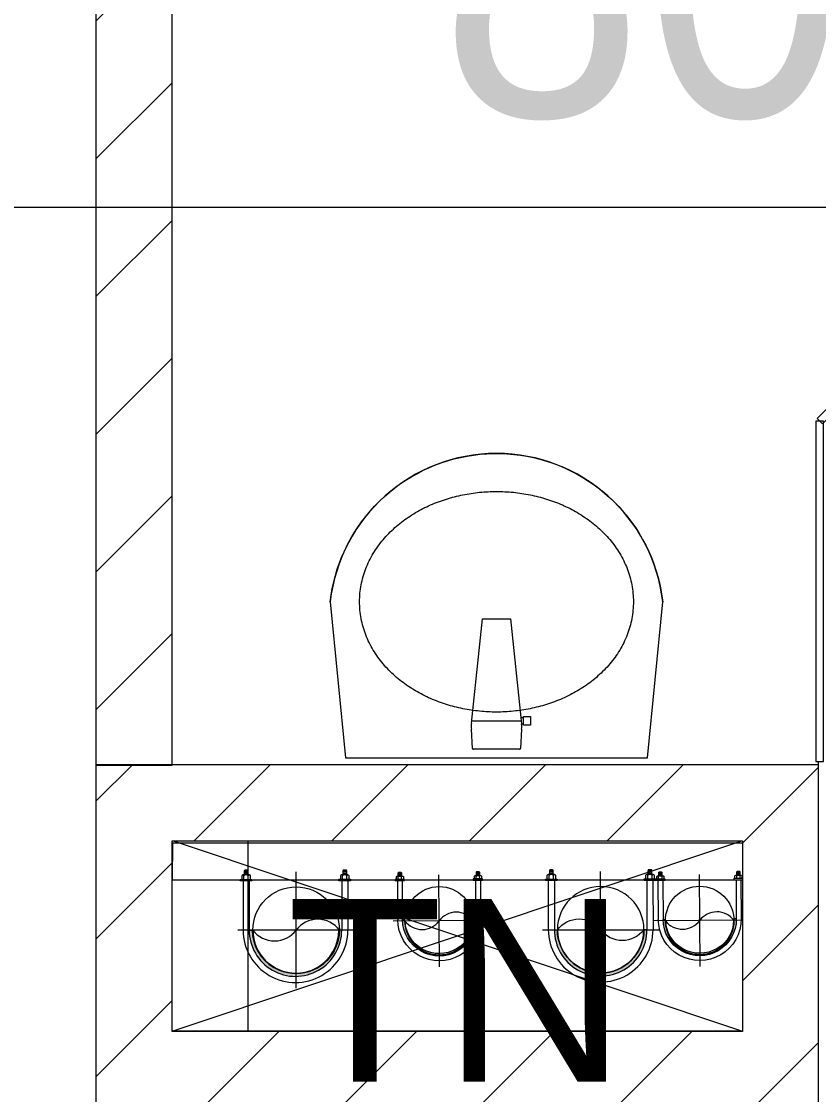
# Model space of a CAD drawing. Header units: millimetres. Extents: x 1591 to 239055, y -15958 to 83255.
# Drawn here: x 182434 to 183482, y 37754 to 39165 of the extents above; entities that cross this region are included whole.
import ezdxf

# ---------------------------------------------------------------- set-up
doc = ezdxf.new("R2010")
doc.units = ezdxf.units.MM
doc.linetypes.add('IMPORT-CENTER _2_', pattern=[40.64, 25.4, -5.08, 5.08, -5.08])
for name, color, linetype, lineweight in [('0-1', 250, 'Continuous', 5), ('0-2', 7, 'Continuous', 9), ('A-ANNO-DIMS', 211, 'Continuous', 9), ('A-ANNO-DIMS-160', 211, 'Continuous', 9), ('A-FLOR-1', 7, 'Continuous', 9), ('A-FLOR-2', 9, 'Continuous', 9), ('A-GLAZ-CURT-1', 254, 'Continuous', 9), ('A-GLAZ-CURT-2', 9, 'Continuous', 9), ('A-WALL-1', 253, 'Continuous', 18), ('A-WALL-3', 113, 'Continuous', 18), ('A-WALL-PATT-1', 10, 'Continuous', 9), ('A-WALL-PATT-2', 111, 'Continuous', 9), ('G-ANNO-TEXT-1', 7, 'Continuous', 9), ('G-IMPT', 8, 'Continuous', 9), ('G-IMPT-2', 8, 'IMPORT-CENTER _2_', 9), ('M-EQPM', 50, 'Continuous', 9), ('P-SANR-FIXT-1', 254, 'Continuous', 9)]:
    doc.layers.add(name, color=color, linetype=linetype, lineweight=lineweight)
doc.styles.add('Arial_11', font='arial_0.ttf', dxfattribs={"height": 240})
doc.styles.add('UTM Avo', font='UTM Avo.ttf', dxfattribs={"width": 0.9, "height": 400})
doc.dimstyles.new('1_Dim_chi_tiet_2_5', dxfattribs={"dimscale": 304.8, "dimtxt": 399.720379, "dimasz": 0.629921, "dimexe": 0.524934, "dimexo": 0.0625, "dimgap": 0.052493, "dimtad": 1, "dimdec": 0, "dimrnd": 5, "dimzin": 0, "dimdsep": 46, "dimtxsty": 'UTM Avo', "dimblk1": 'OBLIQUE', "dimblk2": 'OBLIQUE', "dimsah": 1, "dimcen": 0.09, "dimdle": 0.524934, "dimazin": 0, "dimtfac": 1, "dimtdec": 4, "dimtix": 1, "dimtmove": 0, "dimatfit": 3, "dimfxl": 1.049869, "dimfxlon": 1, "dimtvp": 1, "dimtolj": 1, "dimtzin": 0, "dimarcsym": 2})
pattern_1 = [(45, (95879.7, 0), (-90.50967, 90.50967), [])]

# ---------------------------------------------------------------- blocks, each defined once
blk = doc.blocks.new('NCV_TKTC_KET CAU_rvt-1-TKCS_MB TẦNG 6-8')
at = {"layer": 'A-FLOR-1'}
for p, q in [((86852.7, 37837.4), (86852.7, 38087.4)), ((87502.7, 37837.4), (86852.7, 37837.4))]:
    blk.add_line(p, q, dxfattribs=at)
blk = doc.blocks.new('bonruatreo - Chậu rửa-V29-TKCS_MB TẦNG 6-8')
at = {"layer": 'P-SANR-FIXT-1'}
for p, q in [((198.4, 0), (-198.4, 0)), ((165, 0), (-165, 0)), ((218.6, -205), (198.4, 0)), ((-198.4, 0), (-218.6, -205)), ((-33, -37.3), (-31.4, -12.2)), ((-30.2, -11), (30.2, -11)), ((31.4, -12.2), (33, -37.3)), ((-44.7, -42.8), (-35.6, -42.8)), ((-44.7, -54.2), (-44.7, -42.8)), ((-35.6, -54.2), (-44.7, -54.2)), ((-35.6, -42.8), (-35.6, -44.2)), ((-35.6, -44.2), (-33.1, -44.2)), ((-35.6, -44.2), (-35.6, -52.9)), ((-35.6, -52.9), (-35.6, -54.2)), ((-32.2, -52.9), (-35.6, -52.9)), ((-32.2, -52.9), (-33.1, -44.2)), ((32.7, -48.5), (-32.7, -48.5)), ((-18.5, -182.5), (-32.2, -52.9)), ((33, -45.4), (18.5, -182.5)), ((18.5, -182.5), (-18.5, -182.5))]:
    blk.add_line(p, q, dxfattribs=at)
at = {"layer": 'P-SANR-FIXT-1', "flags": 128}
blk.add_lwpolyline([(218.6, -205), (217.4, -213.7), (215.9, -222.4), (214, -231), (211.8, -239.5), (209.3, -247.9), (206.4, -256.2), (203.2, -264.4), (199.6, -272.5), (195.8, -280.4), (191.6, -288.1), (187.1, -295.7), (182.3, -303.1), (177.3, -310.3), (171.9, -317.3), (166.3, -324.1), (160.4, -330.6), (154.2, -336.9), (147.8, -342.9), (141.2, -348.7), (134.3, -354.2), (127.3, -359.4), (120, -364.4), (112.5, -369), (104.9, -373.4), (97.1, -377.4), (89.1, -381.2), (81, -384.6), (72.7, -387.6), (64.4, -390.4), (55.9, -392.8), (47.3, -394.8), (38.7, -396.6), (30, -397.9), (21.3, -399), (12.5, -399.6), (3.7, -400), (-5.1, -399.9), (-13.9, -399.6), (-22.6, -398.8), (-31.4, -397.8), (-40.1, -396.3), (-48.7, -394.5), (-57.2, -392.4), (-65.7, -390), (-74, -387.2), (-82.2, -384.1), (-90.3, -380.6), (-98.3, -376.8), (-106.1, -372.7), (-113.7, -368.3), (-121.1, -363.6), (-128.4, -358.7), (-135.4, -353.4), (-142.2, -347.8), (-148.8, -342), (-155.2, -335.9), (-161.3, -329.6), (-167.2, -323), (-172.8, -316.2), (-178.1, -309.2), (-183.1, -302), (-187.8, -294.6), (-192.2, -287), (-196.4, -279.2), (-200.2, -271.3), (-203.7, -263.2), (-206.8, -255), (-209.7, -246.6), (-212.2, -238.2), (-214.3, -229.7), (-216.1, -221.1), (-217.6, -212.4), (-218.6, -205)], dxfattribs=at)
at = {"layer": 'P-SANR-FIXT-1'}
for centre, radius, start, end in [((-30.1, -12.3), 1.3, 91.2278, 176.4003), ((30.1, -12.3), 1.3, 3.5997, 88.7722), ((5.5, -41.4), 38.7, 173.966, 184.1457), ((-5.5, -41.4), 38.7, 353.966, 6.034), ((0, -180), 220, 186.525, 353.475)]:
    blk.add_arc(centre, radius, start, end, dxfattribs=at)
for points in [[(-180, -205), (-180, -197.6), (-178.6, -182.7), (-172.4, -161.2), (-162.5, -141.1), (-149.4, -123), (-133.8, -107), (-116.1, -93.4), (-96.9, -82.1), (-76.5, -73.2), (-55.2, -66.5), (-33.3, -62.1), (-11.2, -59.9), (11.1, -59.9), (33.3, -62.1), (55.2, -66.5), (76.5, -73.2), (96.9, -82.1), (116.1, -93.4), (133.8, -107.1), (149.5, -123), (162.5, -141.2), (172.4, -161.2), (178.6, -182.7), (180, -197.6), (180, -205)], [(180, -205), (180, -212.4), (178.6, -227.3), (172.4, -248.8), (162.5, -268.8), (149.5, -287), (133.8, -302.9), (116.1, -316.6), (96.9, -327.9), (76.5, -336.8), (55.2, -343.5), (33.3, -347.9), (11.1, -350.1), (-11.2, -350.1), (-33.3, -347.9), (-55.2, -343.5), (-76.5, -336.8), (-96.9, -327.9), (-116.1, -316.6), (-133.8, -303), (-149.4, -287), (-162.5, -268.9), (-172.4, -248.8), (-178.6, -227.3), (-180, -212.4), (-180, -205)]]:
    blk.add_open_spline(points, degree=3, dxfattribs=at)
blk = doc.blocks.new('System Panel - Glazed-580253-TKCS_MB TẦNG 6-8')
at = {"layer": 'A-GLAZ-CURT-2'}
for p, q in [((352.2, 5), (-352.2, 5)), ((-352.2, 5), (-352.2, -5)), ((352.2, -5), (352.2, 5)), ((-352.2, -5), (352.2, -5))]:
    blk.add_line(p, q, dxfattribs=at)
blk = doc.blocks.new('System Panel - Glazed-989777-TKCS_MB TẦNG 6-8')
at = {"layer": 'A-GLAZ-CURT-2'}
for p, q in [((223.7, 5), (-223.7, 5)), ((-223.7, 5), (-223.7, -5)), ((223.7, -5), (223.7, 5)), ((-223.7, -5), (223.7, -5))]:
    blk.add_line(p, q, dxfattribs=at)
blk = doc.blocks.new('NCV_TKTC_TANG 6 - 8_rvt-2-TKCS_MB TẦNG 6-8')
at = {"layer": 'A-WALL-PATT-1'}
h = blk.add_hatch(dxfattribs=at)
h.set_pattern_fill('FP_1', color=256, style=0, pattern_type=2)
h.set_pattern_definition([(45, (0, 0), (-90.50967, 90.50967), [])])
h.paths.add_polyline_path([(86752.7, 38186.9), (86752.7, 40136.9), (86652.7, 40136.9), (86652.7, 38186.9), (86742.2, 38186.9)])
at = {"layer": 'A-FLOR-2'}
blk.add_line((87602.7, 38187.4), (87602.7, 38191.9), dxfattribs=at)
at = {"layer": 'A-WALL-1'}
for p, q in [((86652.7, 40136.9), (86652.7, 38186.9)), ((86752.7, 38186.9), (86752.7, 40136.9)), ((86652.7, 38186.9), (86752.7, 38186.9))]:
    blk.add_line(p, q, dxfattribs=at)
at = {"layer": 'A-GLAZ-CURT-1'}
for name, p, rotation in [('System Panel - Glazed-580253-TKCS_MB TẦNG 6-8', (87853.4, 38888.3), 225.0000000000003), ('System Panel - Glazed-989777-TKCS_MB TẦNG 6-8', (87604.3, 38415.6), 270)]:
    blk.add_blockref(name, p, dxfattribs=dict(at, rotation=rotation))
at = {"layer": 'P-SANR-FIXT-1', "rotation": 180}
blk.add_blockref('bonruatreo - Chậu rửa-V29-TKCS_MB TẦNG 6-8', (87179.3, 38196.9), dxfattribs=at)
blk = doc.blocks.new('TKTC_XREF_251221_MB TANG 2-7 - TKTC_XREF_260130_MB TANG 2-5_dwg_$cc-4746807-TKCS_MB TẦNG 6-8')
at = {"layer": 'G-IMPT-2'}
for p, q in [((0, -0.673), (0, 0.673)), ((-0.673, 0), (0.673, 0))]:
    blk.add_line(p, q, dxfattribs=at)
at = {"layer": 'M-EQPM'}
blk.add_circle((0, 0), 0.5, dxfattribs=at)
for centre, radius, start, end in [((0, 0), 0.5, 90, 270), ((0.188, 0.25), 0.313, 126.8699, 233.1301), ((-0.188, -0.25), 0.313, 306.8699, 53.1301)]:
    blk.add_arc(centre, radius, start, end, dxfattribs=at)
blk = doc.blocks.new('TKTC_XREF_251221_MB TANG 2-7 - TKTC_XREF_260130_MB TANG 2-5_dwg_CUM U_DN100-4746796-TKCS_MB TẦNG 6-8')
at = {"layer": 'G-IMPT'}
blk.add_hatch(color=256, dxfattribs=at).paths.add_polyline_path([(0, 61), (0, 57), (14.8, 55.1), (28.5, 49.4), (40.3, 40.3), (49.4, 28.5), (55.1, 14.8), (57, 0), (55.1, -14.8), (49.4, -28.5), (40.3, -40.3), (28.5, -49.4), (14.8, -55.1), (0, -57), (0, -61), (15.8, -58.9), (30.5, -52.8), (43.1, -43.1), (52.8, -30.5), (58.9, -15.8), (61, 0), (58.9, 15.8), (52.8, 30.5), (43.1, 43.1), (30.5, 52.8), (15.8, 58.9)])
for p, q in [((-79.1, 66.6), (-79.1, 63.4)), ((-76.6, 66.6), (-76.6, 63.4)), ((-74.6, 66.6), (-74.6, 63.4)), ((-72.7, 69.3), (-72.7, 60.7)), ((-66.9, 67.9), (-71.7, 67.9)), ((-66.9, 62.1), (-71.7, 62.1)), ((-65, 69), (0, 69)), ((-79.1, -63.4), (-79.1, -66.6)), ((-76.6, -63.4), (-76.6, -66.6)), ((-74.6, -63.4), (-74.6, -66.6)), ((-72.7, -60.7), (-72.7, -69.3)), ((-66.9, -62.1), (-71.7, -62.1)), ((-66.9, -67.9), (-71.7, -67.9)), ((-65, -69), (0, -69))]:
    blk.add_line(p, q, dxfattribs=at)
at = {"layer": 'G-IMPT', "flags": 128}
for points in [[(-71.7, 59.2), (-66.9, 59.2), (-66.9, 70.8), (-71.7, 70.8)], [(-66.9, 70.8), (-66.9, 72.7), (-65, 72.7), (-65, 57.3), (-66.9, 57.3), (-66.9, 59.2)], [(-72.7, 67.6), (-78.1, 67.6), (-78.1, 62.4), (-72.7, 62.4)], [(-65, 61), (0, 61), (0, 57)], [(-72.7, -62.4), (-78.1, -62.4), (-78.1, -67.6), (-72.7, -67.6)], [(-71.7, -70.8), (-66.9, -70.8), (-66.9, -59.2), (-71.7, -59.2)], [(-66.9, -59.2), (-66.9, -57.3), (-65, -57.3), (-65, -72.7), (-66.9, -72.7), (-66.9, -70.8)], [(-65, -61), (0, -61), (0, -57)]]:
    blk.add_lwpolyline(points, dxfattribs=at)
at = {"layer": 'G-IMPT'}
for centre, radius, start, end in [((-71.1, 69.3), 1.56, 112.6199, 247.3801), ((-78.1, 66.6), 0.96, 90, 180), ((-78.1, 63.4), 0.96, 180, 270), ((-67.9, 65), 4.8, 143.1301, 216.8699), ((-71.1, 60.7), 1.56, 112.6199, 247.3801), ((0, 0), 69, 270, 90), ((0, 0), 61, 270, 90), ((0, 0), 57, 270, 90), ((-78.1, -63.4), 0.96, 90, 180), ((-78.1, -66.6), 0.96, 180, 270), ((-71.1, -60.7), 1.56, 112.6199, 247.3801), ((-67.9, -65), 4.8, 143.1301, 216.8699), ((-71.1, -69.3), 1.56, 112.6199, 247.3801)]:
    blk.add_arc(centre, radius, start, end, dxfattribs=at)
blk = doc.blocks.new('TKTC_XREF_251221_MB TANG 2-7 - TKTC_XREF_260130_MB TANG 2-5_dwg_$cc-4746802-TKCS_MB TẦNG 6-8')
at = {"layer": 'G-IMPT-2'}
for p, q in [((0, -0.673), (0, 0.673)), ((-0.673, 0), (0.673, 0))]:
    blk.add_line(p, q, dxfattribs=at)
at = {"layer": 'M-EQPM'}
blk.add_circle((0, 0), 0.5, dxfattribs=at)
for centre, radius, start, end in [((0, 0), 0.5, 90, 270), ((0.188, 0.25), 0.313, 126.8699, 233.1301), ((-0.188, -0.25), 0.313, 306.8699, 53.1301)]:
    blk.add_arc(centre, radius, start, end, dxfattribs=at)
blk = doc.blocks.new('TKTC_XREF_251221_MB TANG 2-7 - TKTC_XREF_260130_MB TANG 2-5_dwg_CUM U_DN100-4746799-TKCS_MB TẦNG 6-8')
at = {"layer": 'G-IMPT'}
blk.add_hatch(color=256, dxfattribs=at).paths.add_polyline_path([(0, 61), (15.8, 58.9), (30.5, 52.8), (43.1, 43.1), (52.8, 30.5), (58.9, 15.8), (61, 0), (58.9, -15.8), (52.8, -30.5), (43.1, -43.1), (30.5, -52.8), (15.8, -58.9), (0, -61), (0, -57), (14.8, -55.1), (28.5, -49.4), (40.3, -40.3), (49.4, -28.5), (55.1, -14.8), (57, 0), (55.1, 14.8), (49.4, 28.5), (40.3, 40.3), (28.5, 49.4), (14.8, 55.1), (0, 57)])
for p, q in [((-79.1, 66.6), (-79.1, 63.4)), ((-76.6, 66.6), (-76.6, 63.4)), ((-74.6, 66.6), (-74.6, 63.4)), ((-72.7, 69.3), (-72.7, 60.7)), ((-66.9, 67.9), (-71.7, 67.9)), ((-66.9, 62.1), (-71.7, 62.1)), ((-65, 69), (0, 69)), ((-79.1, -63.4), (-79.1, -66.6)), ((-76.6, -63.4), (-76.6, -66.6)), ((-74.6, -63.4), (-74.6, -66.6)), ((-72.7, -60.7), (-72.7, -69.3)), ((-66.9, -62.1), (-71.7, -62.1)), ((-66.9, -67.9), (-71.7, -67.9)), ((-65, -69), (0, -69))]:
    blk.add_line(p, q, dxfattribs=at)
at = {"layer": 'G-IMPT', "flags": 128}
for points in [[(-66.9, 70.8), (-66.9, 72.7), (-65, 72.7), (-65, 57.3), (-66.9, 57.3), (-66.9, 59.2)], [(-72.7, 67.6), (-78.1, 67.6), (-78.1, 62.4), (-72.7, 62.4)], [(-71.7, 59.2), (-66.9, 59.2), (-66.9, 70.8), (-71.7, 70.8)], [(-65, 61), (0, 61), (0, 57)], [(-72.7, -62.4), (-78.1, -62.4), (-78.1, -67.6), (-72.7, -67.6)], [(-71.7, -70.8), (-66.9, -70.8), (-66.9, -59.2), (-71.7, -59.2)], [(-66.9, -59.2), (-66.9, -57.3), (-65, -57.3), (-65, -72.7), (-66.9, -72.7), (-66.9, -70.8)], [(-65, -61), (0, -61), (0, -57)]]:
    blk.add_lwpolyline(points, dxfattribs=at)
at = {"layer": 'G-IMPT'}
for centre, radius, start, end in [((-78.1, 66.6), 0.96, 90, 180), ((-78.1, 63.4), 0.96, 180, 270), ((-71.1, 69.3), 1.56, 112.6199, 247.3801), ((-67.9, 65), 4.8, 143.1301, 216.8699), ((-71.1, 60.7), 1.56, 112.6199, 247.3801), ((0, 0), 69, 270, 90), ((0, 0), 61, 270, 90), ((0, 0), 57, 270, 90), ((-78.1, -63.4), 0.96, 90, 180), ((-78.1, -66.6), 0.96, 180, 270), ((-71.1, -60.7), 1.56, 112.6199, 247.3801), ((-67.9, -65), 4.8, 143.1301, 216.8699), ((-71.1, -69.3), 1.56, 112.6199, 247.3801)]:
    blk.add_arc(centre, radius, start, end, dxfattribs=at)
blk = doc.blocks.new('TKTC_XREF_251221_MB TANG 2-7 - TKTC_XREF_260130_MB TANG 2-5_dwg_$cc-4746806-TKCS_MB TẦNG 6-8')
at = {"layer": 'G-IMPT-2'}
for p, q in [((0, -0.673), (0, 0.673)), ((-0.673, 0), (0.673, 0))]:
    blk.add_line(p, q, dxfattribs=at)
at = {"layer": 'M-EQPM'}
blk.add_circle((0, 0), 0.5, dxfattribs=at)
for centre, radius, start, end in [((0, 0), 0.5, 90, 270), ((0.188, 0.25), 0.313, 126.8699, 233.1301), ((-0.188, -0.25), 0.313, 306.8699, 53.1301)]:
    blk.add_arc(centre, radius, start, end, dxfattribs=at)
blk = doc.blocks.new('TKTC_XREF_251221_MB TANG 2-7 - TKTC_XREF_260130_MB TANG 2-5_dwg_$cc-V137-TKCS_MB TẦNG 6-8')
at = {"layer": 'G-IMPT-2'}
for p, q in [((0, -0.625), (0, 0.673)), ((-0.673, 0), (0.673, 0))]:
    blk.add_line(p, q, dxfattribs=at)
at = {"layer": 'M-EQPM'}
blk.add_circle((0, 0), 0.5, dxfattribs=at)
for centre, radius, start, end in [((0, 0), 0.5, 90, 270), ((0.188, 0.25), 0.313, 126.8699, 233.1301), ((-0.188, -0.25), 0.313, 306.8699, 53.1301)]:
    blk.add_arc(centre, radius, start, end, dxfattribs=at)
blk = doc.blocks.new('TKTC_XREF_251221_MB TANG 2-7 - TKTC_XREF_260130_MB TANG 2-5_dwg_CUM U_DN100-V138-TKCS_MB TẦNG 6-8')
at = {"layer": 'G-IMPT'}
blk.add_hatch(color=256, dxfattribs=at).paths.add_polyline_path([(61, 0), (58.9, -15.8), (52.8, -30.5), (43.1, -43.1), (30.5, -52.8), (15.8, -58.9), (0, -61), (0, -57), (14.8, -55.1), (28.5, -49.4), (40.3, -40.3), (49.4, -28.5), (55.1, -14.8), (57, 0), (55.1, 14.8), (49.4, 28.5), (40.3, 40.3), (28.5, 49.4), (14.8, 55.1), (0, 57), (0, 61), (15.8, 58.9), (30.5, 52.8), (43.1, 43.1), (52.8, 30.5), (58.9, 15.8)])
for p, q in [((-79.1, 66.6), (-79.1, 63.4)), ((-76.6, 66.6), (-76.6, 63.4)), ((-74.6, 66.6), (-74.6, 63.4)), ((-72.7, 69.3), (-72.7, 60.7)), ((-66.9, 67.9), (-71.7, 67.9)), ((-66.9, 62.1), (-71.7, 62.1)), ((-65, 69), (0, 69)), ((-79.1, -63.4), (-79.1, -66.6)), ((-76.6, -63.4), (-76.6, -66.6)), ((-74.6, -63.4), (-74.6, -66.6)), ((-72.7, -60.7), (-72.7, -69.3)), ((-66.9, -62.1), (-71.7, -62.1)), ((-66.9, -67.9), (-71.7, -67.9)), ((-66.9, -72.7), (-66.9, -70.8)), ((-65, -69), (0, -69))]:
    blk.add_line(p, q, dxfattribs=at)
at = {"layer": 'G-IMPT', "flags": 128}
for points in [[(-66.9, 70.8), (-66.9, 72.7), (-65, 72.7), (-65, 57.3), (-66.9, 57.3), (-66.9, 59.2)], [(-72.7, 67.6), (-78.1, 67.6), (-78.1, 62.4), (-72.7, 62.4)], [(-71.7, 59.2), (-66.9, 59.2), (-66.9, 70.8), (-71.7, 70.8)], [(-65, 61), (0, 61), (0, 57)], [(-72.7, -62.4), (-78.1, -62.4), (-78.1, -67.6), (-72.7, -67.6)], [(-71.7, -70.8), (-66.9, -70.8), (-66.9, -59.2), (-71.7, -59.2)], [(-66.9, -59.2), (-66.9, -57.3), (-65, -57.3), (-65, -71.8)], [(-65, -61), (0, -61), (0, -57)]]:
    blk.add_lwpolyline(points, dxfattribs=at)
at = {"layer": 'G-IMPT'}
for centre, radius, start, end in [((-78.1, 66.6), 0.96, 90, 180), ((-78.1, 63.4), 0.96, 180, 270), ((-71.1, 69.3), 1.56, 112.6199, 247.3801), ((-67.9, 65), 4.8, 143.1301, 216.8699), ((-71.1, 60.7), 1.56, 112.6199, 247.3801), ((0, 0), 69, 270, 90), ((0, 0), 61, 270, 90), ((0, 0), 57, 270, 90), ((-78.1, -63.4), 0.96, 90, 180), ((-78.1, -66.6), 0.96, 180, 270), ((-71.1, -60.7), 1.56, 112.6199, 247.3801), ((-67.9, -65), 4.8, 143.1301, 216.8699), ((-71.1, -69.3), 1.56, 112.6199, 247.3801)]:
    blk.add_arc(centre, radius, start, end, dxfattribs=at)
blk = doc.blocks.new('TKTC_XREF_251221_MB TANG 2-7 - TKTC_XREF_251221_MB TANG 2-7-2039446-TKCS_MB TẦNG 6-8')
at = {"layer": 'M-EQPM'}
for p, q in [((53100.7, 20798.8), (53101, 20848)), ((53101, 20848), (53850.2, 20848)), ((53850.2, 20798.8), (53100.7, 20798.8))]:
    blk.add_line(p, q, dxfattribs=at)
for name, p, xscale, yscale, zscale, rotation in [('TKTC_XREF_251221_MB TANG 2-7 - TKTC_XREF_260130_MB TANG 2-5_dwg_CUM U_DN100-4746796-TKCS_MB TẦNG 6-8', (53262.4, 20733.3), 0.9975000000000005, 0.9975000000000005, 0.9975000000000005, 270.0467435561337), ('TKTC_XREF_251221_MB TANG 2-7 - TKTC_XREF_260130_MB TANG 2-5_dwg_CUM U_DN100-4746796-TKCS_MB TẦNG 6-8', (53663.7, 20733.8), 0.9974999999999966, 0.9974999999999966, 0.9974999999999966, 270.0467435564909), ('TKTC_XREF_251221_MB TANG 2-7 - TKTC_XREF_260130_MB TANG 2-5_dwg_$cc-4746807-TKCS_MB TẦNG 6-8', (53263.3, 20733.3), 113.7150000000092, 113.7150000000092, 113.7150000000092, 90.04476088158533), ('TKTC_XREF_251221_MB TANG 2-7 - TKTC_XREF_260130_MB TANG 2-5_dwg_$cc-4746802-TKCS_MB TẦNG 6-8', (53451.4, 20745.5), 90.00000000005132, 90.00000000005132, 90.00000000005132, 90.41977899777609), ('TKTC_XREF_251221_MB TANG 2-7 - TKTC_XREF_260130_MB TANG 2-5_dwg_$cc-V137-TKCS_MB TẦNG 6-8', (53793.9, 20745.9), 90.00000000005132, 90.00000000005132, 90.00000000005132, 90.41977899777609)]:
    blk.add_blockref(name, p, dxfattribs=dict(xscale=xscale, yscale=yscale, zscale=zscale, rotation=rotation))
at = {"extrusion": (0, 0, -1)}
for name, p, xscale, yscale, zscale, rotation in [('TKTC_XREF_251221_MB TANG 2-7 - TKTC_XREF_260130_MB TANG 2-5_dwg_CUM U_DN100-4746799-TKCS_MB TẦNG 6-8', (-53451.4, 20747.4), 0.7894736842105256, 0.7894736842105256, -0.7894736842105254, 269.580221000629), ('TKTC_XREF_251221_MB TANG 2-7 - TKTC_XREF_260130_MB TANG 2-5_dwg_$cc-4746806-TKCS_MB TẦNG 6-8', (-53663.7, 20733.8), 113.7150000000092, 113.7150000000092, -113.7150000000092, 89.95325644590794), ('TKTC_XREF_251221_MB TANG 2-7 - TKTC_XREF_260130_MB TANG 2-5_dwg_CUM U_DN100-V138-TKCS_MB TẦNG 6-8', (-53793.9, 20747.8), 0.7894736842105256, 0.7894736842105256, -0.7894736842105254, 269.580221000629)]:
    blk.add_blockref(name, p, dxfattribs=dict(at, xscale=xscale, yscale=yscale, zscale=zscale, rotation=rotation))
blk = doc.blocks.new('DIMBLOCK108-TKCS_MB TẦNG 6-8')
at = {"layer": 'A-ANNO-DIMS-160'}
for p, q in [((179532.3, 39240.8), (179532.3, 38760.8)), ((179532.3, 38920.8), (179532.3, 39240.8)), ((187532.3, 39240.8), (187532.3, 38760.8)), ((187532.3, 38920.8), (187532.3, 39240.8)), ((179372.3, 38920.8), (187692.3, 38920.8))]:
    blk.add_line(p, q, dxfattribs=at)
at = {"layer": 'A-ANNO-DIMS-160', "lineweight": 25}
for p, q in [((179532.3, 38920.8), (179628.3, 39016.8)), ((187532.3, 38920.8), (187628.3, 39016.8)), ((179532.3, 38920.8), (179436.3, 38824.8)), ((187532.3, 38920.8), (187436.3, 38824.8))]:
    blk.add_line(p, q, dxfattribs=at)
at = {"layer": 'A-ANNO-DIMS-160', "color": 0, "insert": (182984.5, 39440.4), "char_height": 400, "width": 1314.636, "attachment_point": 1, "line_spacing_factor": 1.110334, "style": 'UTM Avo'}
blk.add_mtext('8000', dxfattribs=at)
blk = doc.blocks.new('_Oblique')
at = {"color": 0, "linetype": 'ByBlock', "lineweight": -2}
blk.add_line((-0.5, -0.5), (0.5, 0.5), dxfattribs=at)

msp = doc.modelspace()

# ---------------------------------------------------------------- hatches: boundary and pattern name
at = {"layer": 'A-WALL-PATT-2'}
h = msp.add_hatch(dxfattribs=at)
h.set_pattern_fill('FP_1', color=256, style=0, pattern_type=2)
h.set_pattern_definition(pattern_1)
h.paths.add_polyline_path([(182632.4, 37836.9), (182632.4, 38187.4), (182532.4, 38187.4), (182532.4, 37836.9), (182621.9, 37836.9)])
h = msp.add_hatch(dxfattribs=at)
h.set_pattern_fill('FP_1', color=256, style=0, pattern_type=2)
h.set_pattern_definition(pattern_1)
h.paths.add_polyline_path([(183482.4, 38087.4), (183482.4, 38187.4), (182632.4, 38187.4), (182632.4, 38087.4), (183428, 38087.4)])
h = msp.add_hatch(dxfattribs=at)
h.set_pattern_fill('FP_1', color=256, style=0, pattern_type=2)
h.set_pattern_definition(pattern_1)
h.paths.add_polyline_path([(183482.4, 37836.9), (183482.4, 38087.4), (183382.4, 38087.4), (183382.4, 37836.9), (183428, 37836.9)])
h = msp.add_hatch(dxfattribs=at)
h.set_pattern_fill('FP_1', color=256, style=0, pattern_type=2)
h.set_pattern_definition(pattern_1)
h.paths.add_polyline_path([(183482.4, 37736.9), (183482.4, 37836.9), (182532.4, 37836.9), (182532.4, 37736.9), (183428, 37736.9)])

# ---------------------------------------------------------------- linework, layer by layer
at = {"layer": '0-2'}
for p, q in [((182632.4, 37837.4), (183381.5, 38087.5)), ((182633.7, 38087.4), (183382.4, 37837.4)), ((183382.4, 37837.4), (182632.4, 37837.4))]:
    msp.add_line(p, q, dxfattribs=at)
at = {"layer": 'A-WALL-3'}
for p, q in [((182632.4, 38187.4), (182532.4, 38187.4)), ((182532.4, 38187.4), (182532.4, 37736.9)), ((183482.4, 38187.4), (182632.4, 38187.4)), ((183482.4, 37736.9), (183482.4, 38187.4)), ((182632.4, 37836.9), (182632.4, 38087.4)), ((182632.4, 38087.4), (183382.4, 38087.4)), ((183382.4, 38087.4), (183382.4, 37836.9)), ((183382.4, 37836.9), (182632.4, 37836.9))]:
    msp.add_line(p, q, dxfattribs=at)

# ---------------------------------------------------------------- block references
at = {"layer": '0-1'}
for name in ['NCV_TKTC_KET CAU_rvt-1-TKCS_MB TẦNG 6-8', 'NCV_TKTC_TANG 6 - 8_rvt-2-TKCS_MB TẦNG 6-8']:
    msp.add_blockref(name, (95879.7, 0), dxfattribs=at)
at = {"layer": 'M-EQPM'}
msp.add_blockref('TKTC_XREF_251221_MB TANG 2-7 - TKTC_XREF_251221_MB TANG 2-7-2039446-TKCS_MB TẦNG 6-8', (129532.3, 17236.9), dxfattribs=at)

# ---------------------------------------------------------------- texts
at = {"layer": 'G-ANNO-TEXT-1', "insert": (183007.1, 37891.1), "char_height": 240, "width": 603.2, "attachment_point": 5, "line_spacing_factor": 0.936439, "style": 'Arial_11'}
msp.add_mtext('\\pt79.9992,160.0008,240,319.9992,400.0008,480,559.9992,640.0008,720,799.9992,880.0008,960,1039.9992,1120.0008,1200,1279.9992,1360.0008,1440,1519.9992,1600.0008,1680,1759.9992,1840.0008,1920,1999.9992,2080.0008,2160,2239.9992,2320.0008,2400,2479.9992,2560.0008;TN', dxfattribs=at)
msp.add_mtext('\\pt79.9992,160.0008,240,319.9992,400.0008,480,559.9992,640.0008,720,799.9992,880.0008,960,1039.9992,1120.0008,1200,1279.9992,1360.0008,1440,1519.9992,1600.0008,1680,1759.9992,1840.0008,1920,1999.9992,2080.0008,2160,2239.9992,2320.0008,2400,2479.9992,2560.0008;TN', dxfattribs=at)

# ---------------------------------------------------------------- dimensions: what is measured, and where the dimension line sits
at = {"layer": 'A-ANNO-DIMS'}
dim = msp.add_linear_dim(base=(187532.3, 38920.8), p1=(179532.3, 39240.8), p2=(187532.3, 39240.8), dimstyle='1_Dim_chi_tiet_2_5', override={"dimpost": '<>', "dimfxl": 8000}, dxfattribs=at)
dim.commit()
dim.dimension.update_dxf_attribs({"geometry": 'DIMBLOCK108-TKCS_MB TẦNG 6-8', "text_midpoint": (183532.3, 39143.8)})

doc.saveas('drawing.dxf')
